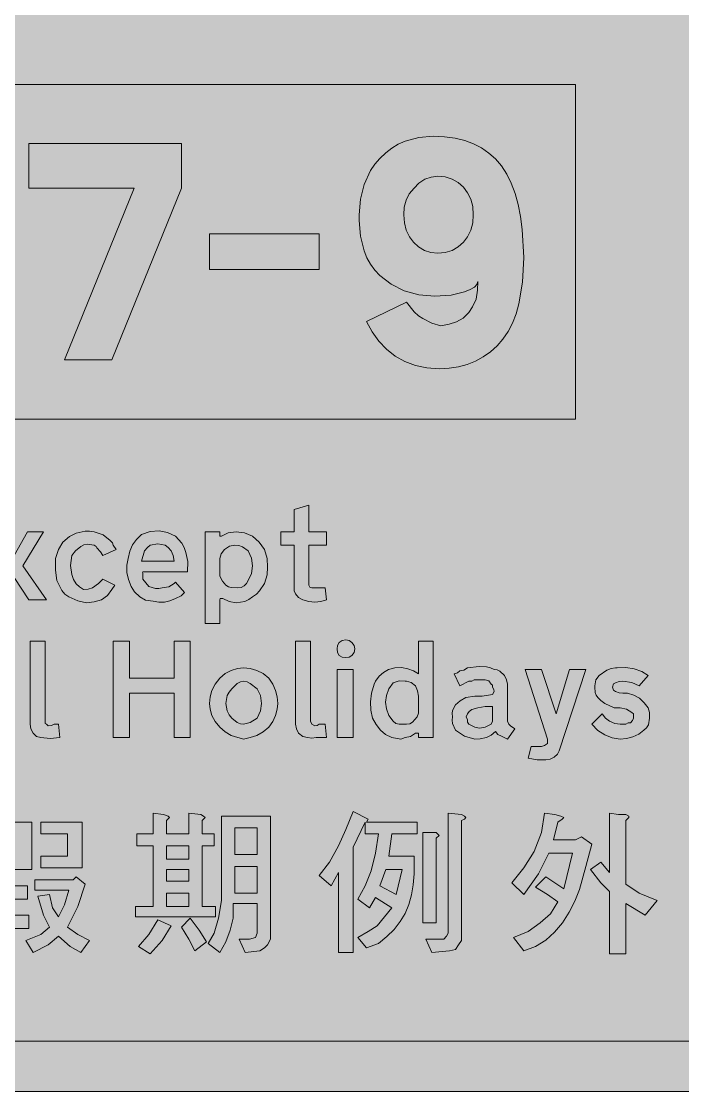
# Model space of a CAD drawing. Header units: metres. Extents: x 130 to 440, y 6 to 266.
# Drawn here: x 209.5 to 289.8, y 5.9 to 136 of the extents above; entities that cross this region are included whole.
import ezdxf

# ---------------------------------------------------------------- set-up
doc = ezdxf.new("R2010")
doc.units = ezdxf.units.M
for name, color, linetype, true_color in [('FILL_BLACK_000000', 7, 'Continuous', 0x000000), ('FILL_BLUE_0000FF', 7, 'Continuous', 0x0000ff), ('FILL_WHITE_FFFFFF', 7, 'Continuous', 0xffffff), ('STROKE_BLUE_0000FF', 7, 'Continuous', 0x0000ff), ('STROKE_WHITE_FFFFFF', 7, 'Continuous', 0xffffff)]:
    doc.layers.add(name, color=color, linetype=linetype, true_color=true_color)

msp = doc.modelspace()

# ---------------------------------------------------------------- hatches: boundary and pattern name
at = {"layer": 'FILL_BLACK_000000', "true_color": 0x000000}
h = msp.add_hatch(color=7, dxfattribs=at)
h.dxf.hatch_style = 1
h.paths.add_polyline_path([(223.2, 115.74), (210.42, 115.74), (210.42, 121.14), (228.96, 121.14), (228.96, 115.74), (220.5, 94.86), (214.74, 94.86), (223.2, 115.74)])
h = msp.add_hatch(color=7, dxfattribs=at)
h.dxf.hatch_style = 1
h.paths.add_polyline_path([(257.24, 100.69), (257.76, 100.23), (258.3, 99.9), (259.38, 99.32), (260.46, 99), (261.48, 99.18), (262.37, 99.47), (263.17, 99.94), (263.88, 100.62), (264.33, 101.3), (264.78, 102.24), (264.94, 103.32), (264.96, 104.4), (264.86, 104.03), (264.56, 103.7), (264.05, 103.41), (263.34, 103.14), (261.74, 102.74), (259.74, 102.6), (257.79, 102.77), (256.01, 103.25), (254.42, 104.04), (253.08, 105.12), (252.45, 105.77), (251.93, 106.49), (251.49, 107.27), (251.15, 108.11), (250.7, 109.9), (250.56, 111.78), (250.56, 112.5), (250.7, 114.38), (251.15, 116.19), (251.93, 117.87), (252.45, 118.63), (253.08, 119.34), (253.78, 120.02), (254.52, 120.6), (255.3, 121.06), (256.12, 121.43), (257.81, 121.9), (259.56, 122.04), (260.93, 121.98), (262.2, 121.81), (263.37, 121.52), (264.44, 121.12), (265.43, 120.61), (266.32, 119.99), (267.12, 119.27), (267.84, 118.44), (268.47, 117.44), (269.02, 116.32), (269.49, 115.08), (269.87, 113.74), (270.16, 112.28), (270.37, 110.72), (270.54, 107.28), (270.4, 104.32), (269.96, 101.66), (269.61, 100.45), (269.17, 99.33), (268.65, 98.31), (268.02, 97.38), (267.3, 96.55), (266.51, 95.83), (265.63, 95.21), (264.69, 94.7), (263.68, 94.3), (262.6, 94.01), (261.47, 93.84), (260.28, 93.78), (258.78, 93.88), (257.38, 94.17), (256.1, 94.65), (254.93, 95.31), (253.87, 96.14), (252.94, 97.12), (252.13, 98.26), (251.46, 99.54), (256.32, 101.88), (257.24, 100.69)])
h.paths.add_polyline_path([(258.53, 116.8), (257.82, 116.34), (257.22, 115.74), (256.64, 115.03), (256.25, 114.26), (256.03, 113.41), (255.96, 112.5), (256.04, 111.52), (256.28, 110.63), (256.65, 109.83), (257.15, 109.15), (257.76, 108.59), (258.47, 108.17), (259.25, 107.91), (260.1, 107.82), (261.01, 107.91), (261.84, 108.17), (262.57, 108.59), (263.21, 109.15), (263.72, 109.83), (264.1, 110.63), (264.34, 111.52), (264.42, 112.5), (264.34, 113.48), (264.1, 114.37), (263.72, 115.17), (263.21, 115.85), (262.57, 116.41), (261.84, 116.83), (261.01, 117.09), (260.1, 117.18), (259.3, 117.08), (258.53, 116.8)], flags=16)
h = msp.add_hatch(color=7, dxfattribs=at)
h.dxf.hatch_style = 1
h.paths.add_polyline_path([(245.7, 110.16), (245.7, 105.84), (232.38, 105.84), (232.38, 110.16), (245.7, 110.16)])
at = {"layer": 'FILL_BLUE_0000FF', "true_color": 0x0000ff}
h = msp.add_hatch(color=7, dxfattribs=at)
h.dxf.hatch_style = 1
h.paths.add_polyline_path([(427.32, 259.92), (428.4, 259.78), (429.48, 259.38), (430.12, 259.18), (430.7, 258.88), (431.64, 258.12), (432.5, 257.04), (433.08, 255.96), (433.29, 255.39), (433.4, 254.79), (433.44, 253.62), (433.44, 18.36), (433.34, 17.15), (433.01, 15.97), (432.45, 14.87), (431.64, 13.86), (430.7, 13.09), (430.12, 12.8), (429.48, 12.6), (428.4, 12.19), (427.32, 12.06), (142.02, 12.06), (140.91, 12.16), (139.79, 12.49), (138.7, 13.05), (137.7, 13.86), (136.85, 14.94), (136.26, 16.02), (136.01, 17.19), (135.9, 18.36), (135.9, 253.62), (136, 254.83), (136.33, 256), (136.89, 257.11), (137.7, 258.12), (138.7, 258.93), (139.79, 259.49), (140.91, 259.82), (142.02, 259.92), (427.32, 259.92)])
at = {"layer": 'FILL_WHITE_FFFFFF', "true_color": 0xffffff}
h = msp.add_hatch(color=7, dxfattribs=at)
h.dxf.hatch_style = 1
h.paths.add_polyline_path([(427.32, 266.04), (429.57, 265.86), (430.71, 265.58), (431.82, 265.14), (433, 264.67), (434.12, 264.06), (435.16, 263.32), (436.14, 262.44), (437.63, 260.44), (438.84, 258.3), (439.49, 255.96), (439.68, 254.81), (439.74, 253.62), (439.74, 18.36), (439.68, 17.17), (439.49, 16.02), (438.84, 13.68), (437.63, 11.54), (436.14, 9.54), (435.16, 8.66), (434.12, 7.92), (433, 7.31), (431.82, 6.84), (430.71, 6.4), (429.57, 6.12), (427.32, 5.94), (142.02, 5.94), (139.77, 6.12), (138.63, 6.4), (137.52, 6.84), (136.34, 7.31), (135.25, 7.92), (134.25, 8.66), (133.38, 9.54), (132.5, 10.52), (131.74, 11.54), (130.5, 13.68), (129.85, 16.02), (129.66, 17.17), (129.6, 18.36), (129.6, 253.62), (129.66, 254.81), (129.85, 255.96), (130.5, 258.3), (131.74, 260.44), (132.5, 261.46), (133.38, 262.44), (134.25, 263.32), (135.25, 264.06), (136.34, 264.67), (137.52, 265.14), (138.63, 265.58), (139.77, 265.86), (142.02, 266.04), (427.32, 266.04)])
h = msp.add_hatch(color=7, dxfattribs=at)
h.dxf.hatch_style = 1
h.paths.add_polyline_path([(276.84, 128.34), (276.84, 87.66), (163.62, 87.66), (163.62, 128.34), (276.84, 128.34)])
h = msp.add_hatch(color=7, dxfattribs=at)
h.dxf.hatch_style = 1
h.paths.add_polyline_path([(244.55, 67.25), (244.8, 67.14), (245.7, 67.14), (246.42, 67.14), (246.6, 65.7), (245.9, 65.5), (245.16, 65.43), (244.42, 65.5), (243.72, 65.7), (243.2, 65.99), (242.82, 66.42), (242.66, 66.8), (242.64, 67.32), (242.64, 72.36), (241.02, 72.36), (241.02, 73.98), (242.64, 73.98), (242.64, 76.68), (244.44, 77.22), (244.44, 73.98), (246.6, 73.98), (246.6, 72.36), (244.44, 72.36), (244.44, 67.5), (244.55, 67.25)])
h = msp.add_hatch(color=7, dxfattribs=at)
h.dxf.hatch_style = 1
h.paths.add_polyline_path([(208.62, 68.4), (206.64, 65.7), (204.48, 65.7), (207.36, 69.84), (204.84, 73.98), (207, 73.98), (208.62, 71.1), (210.24, 73.98), (212.22, 73.98), (209.7, 69.84), (212.58, 65.7), (210.42, 65.7), (208.62, 68.4)])
h = msp.add_hatch(color=7, dxfattribs=at)
h.dxf.hatch_style = 1
h.paths.add_polyline_path([(217.62, 66.98), (218.16, 67.14), (218.88, 67.68), (219.42, 68.22), (220.86, 67.5), (220.5, 66.96), (219.96, 66.24), (219.24, 65.7), (218.34, 65.45), (217.44, 65.34), (216.36, 65.57), (215.28, 66.06), (214.8, 66.39), (214.42, 66.85), (213.84, 68.04), (213.68, 69.32), (213.66, 70.74), (214.04, 71.8), (214.56, 72.72), (215.37, 73.4), (216.18, 73.8), (217.26, 74.03), (217.8, 74.05), (218.34, 73.98), (219.46, 73.58), (220.32, 72.9), (220.57, 72.63), (220.68, 72.36), (221.04, 71.82), (219.42, 71.1), (219.13, 71.55), (218.7, 72), (218.59, 72.18), (218.34, 72.36), (217.53, 72.47), (217.12, 72.39), (216.72, 72.18), (216.11, 71.64), (215.64, 71.1), (215.5, 69.86), (215.64, 68.76), (215.84, 68.15), (216.16, 67.66), (216.58, 67.27), (217.08, 66.96), (217.62, 66.98)])
h = msp.add_hatch(color=7, dxfattribs=at)
h.dxf.hatch_style = 1
h.paths.add_polyline_path([(225, 67.32), (225.81, 67.09), (226.21, 67.07), (226.62, 67.14), (227.41, 67.27), (228.06, 67.68), (228.24, 67.86), (229.32, 66.6), (228.91, 66.17), (228.24, 65.88), (227.57, 65.57), (226.89, 65.43), (226.21, 65.42), (225.54, 65.52), (224.59, 65.65), (223.92, 66.06), (223.24, 66.69), (222.84, 67.32), (222.51, 68.16), (222.32, 69.03), (222.31, 69.9), (222.48, 70.74), (222.68, 71.62), (223.02, 72.38), (223.49, 73.04), (224.1, 73.62), (225.18, 74), (226.24, 74.07), (227.26, 73.87), (228.24, 73.44), (229, 72.58), (229.3, 72.07), (229.5, 71.46), (229.72, 70.36), (229.68, 69.12), (224.28, 69.12), (224.21, 69.03), (224.28, 68.94), (224.28, 68.87), (224.28, 68.76), (224.28, 68.22), (225, 67.32)])
h.paths.add_polyline_path([(227.95, 71.08), (227.7, 71.64), (227.34, 72.07), (226.98, 72.36), (226.08, 72.49), (225.18, 72.36), (224.82, 72.07), (224.46, 71.64), (224.1, 70.38), (228.06, 70.38), (227.95, 71.08)], flags=16)
h = msp.add_hatch(color=7, dxfattribs=at)
h.dxf.hatch_style = 1
h.paths.add_polyline_path([(235.62, 73.98), (236.61, 73.85), (237.6, 73.44), (238.39, 72.7), (239.04, 71.82), (239.36, 70.74), (239.4, 69.66), (239.36, 68.74), (239.04, 67.68), (238.46, 66.8), (238.08, 66.39), (237.6, 66.06), (237.16, 65.72), (236.68, 65.5), (235.62, 65.34), (234.74, 65.48), (234, 65.88), (233.82, 65.88), (233.66, 65.86), (233.64, 65.7), (233.64, 62.82), (231.84, 62.82), (231.84, 73.98), (233.64, 73.98), (233.64, 73.44), (233.82, 73.44), (234.65, 73.85), (235.62, 73.98)])
h.paths.add_polyline_path([(233.64, 70.74), (233.64, 68.58), (233.93, 67.97), (234.36, 67.5), (234.66, 67.29), (235.01, 67.19), (235.8, 67.14), (236.2, 67.2), (236.57, 67.39), (236.86, 67.67), (237.06, 68.04), (237.47, 68.91), (237.6, 69.84), (237.47, 70.77), (237.06, 71.64), (236.39, 72.14), (235.95, 72.3), (235.44, 72.36), (234.81, 72.23), (234.18, 71.82), (233.78, 71.28), (233.64, 70.74)], flags=16)
h = msp.add_hatch(color=7, dxfattribs=at)
h.dxf.hatch_style = 1
h.paths.add_polyline_path([(210.6, 60.66), (212.4, 60.66), (212.4, 50.94), (212.4, 50.76), (212.42, 50.67), (212.58, 50.58), (212.76, 50.4), (213.19, 50.42), (213.48, 50.58), (214.02, 50.58), (214.2, 48.96), (213.03, 48.83), (211.86, 48.96), (211.34, 49.1), (210.96, 49.5), (210.65, 50.04), (210.6, 50.58), (210.6, 60.66)])
h = msp.add_hatch(color=7, dxfattribs=at)
h.dxf.hatch_style = 1
h.paths.add_polyline_path([(228.06, 54.36), (222.66, 54.36), (222.66, 48.96), (220.68, 48.96), (220.68, 60.66), (222.66, 60.66), (222.66, 56.16), (228.06, 56.16), (228.06, 60.66), (230.04, 60.66), (230.04, 48.96), (228.06, 48.96), (228.06, 54.36)])
h = msp.add_hatch(color=7, dxfattribs=at)
h.dxf.hatch_style = 1
h.paths.add_polyline_path([(242.82, 60.66), (244.62, 60.66), (244.62, 50.94), (244.8, 50.58), (245.16, 50.4), (245.43, 50.42), (245.7, 50.58), (246.42, 50.58), (246.6, 48.96), (245.34, 48.96), (244.8, 48.89), (244.26, 48.96), (243.72, 49.1), (243.18, 49.5), (242.93, 50.04), (242.82, 50.58), (242.82, 60.66)])
h = msp.add_hatch(color=7, dxfattribs=at)
h.dxf.hatch_style = 1
h.paths.add_polyline_path([(249.93, 59.29), (249.68, 58.95), (249.34, 58.75), (248.94, 58.68), (248.47, 58.75), (248.13, 58.95), (247.93, 59.29), (247.86, 59.76), (247.93, 60.16), (248.13, 60.5), (248.47, 60.75), (248.94, 60.84), (249.34, 60.75), (249.68, 60.5), (249.93, 60.16), (250.02, 59.76), (249.93, 59.29)])
h = msp.add_hatch(color=7, dxfattribs=at)
h.dxf.hatch_style = 1
h.paths.add_polyline_path([(256.14, 48.96), (255.6, 48.78), (254.52, 48.96), (253.77, 49.33), (253.15, 49.86), (252.62, 50.53), (252.18, 51.3), (251.98, 52.28), (251.93, 53.3), (252.05, 54.36), (252.36, 55.44), (252.54, 55.8), (252.98, 56.41), (253.51, 56.88), (254.13, 57.22), (254.88, 57.42), (255.68, 57.46), (256.46, 57.33), (257.16, 57.07), (257.76, 56.7), (257.76, 60.66), (259.56, 60.66), (259.56, 48.96), (257.76, 48.96), (257.76, 49.5), (257.58, 49.5), (257.4, 49.5), (256.77, 49.1), (256.14, 48.96)])
h.paths.add_polyline_path([(257.02, 50.83), (257.58, 51.48), (257.74, 51.93), (257.76, 52.38), (257.76, 54), (257.65, 54.63), (257.4, 55.26), (256.86, 55.67), (256.32, 55.8), (256.14, 55.8), (255.42, 55.85), (254.7, 55.62), (254.16, 54.9), (253.86, 54.09), (253.76, 53.28), (253.86, 52.47), (254.16, 51.66), (254.7, 50.94), (254.99, 50.69), (255.42, 50.58), (256.32, 50.58), (256.69, 50.64), (257.02, 50.83)], flags=16)
h = msp.add_hatch(color=7, dxfattribs=at)
h.dxf.hatch_style = 1
h.paths.add_polyline_path([(232.67, 54.7), (233.06, 55.45), (233.64, 56.16), (234.27, 56.74), (235.01, 57.13), (235.79, 57.35), (236.52, 57.42), (237.33, 57.35), (238.12, 57.13), (238.87, 56.74), (239.58, 56.16), (240.05, 55.45), (240.39, 54.7), (240.59, 53.91), (240.66, 53.1), (240.59, 52.4), (240.39, 51.66), (240.05, 50.92), (239.58, 50.22), (238.87, 49.64), (238.12, 49.23), (237.33, 48.95), (236.52, 48.78), (235.01, 49.23), (234.27, 49.64), (233.64, 50.22), (233.06, 50.92), (232.67, 51.66), (232.45, 52.4), (232.38, 53.1), (232.45, 53.91), (232.67, 54.7)])
h.paths.add_polyline_path([(235.73, 55.55), (235.08, 54.9), (234.74, 54.49), (234.52, 54.07), (234.36, 53.1), (234.52, 52.2), (234.74, 51.73), (235.08, 51.3), (235.73, 50.81), (236.12, 50.64), (236.52, 50.58), (237.33, 50.81), (238.14, 51.3), (238.55, 52.2), (238.68, 53.1), (238.55, 54.07), (238.14, 54.9), (237.33, 55.55), (236.93, 55.74), (236.52, 55.8), (236.12, 55.74), (235.73, 55.55)], flags=16)
h = msp.add_hatch(color=7, dxfattribs=at)
h.dxf.hatch_style = 1
h.paths.add_polyline_path([(249.84, 57.24), (249.84, 48.96), (247.86, 48.96), (247.86, 57.24), (249.84, 57.24)])
h = msp.add_hatch(color=7, dxfattribs=at)
h.dxf.hatch_style = 1
h.paths.add_polyline_path([(267.84, 49.14), (267.41, 49.34), (267.12, 49.68), (266.58, 49.25), (266.04, 48.96), (265.25, 48.8), (264.6, 48.78), (263.34, 49.14), (262.26, 49.86), (261.88, 50.67), (261.83, 51.08), (261.9, 51.48), (261.83, 51.88), (261.88, 52.27), (262.26, 52.92), (262.82, 53.44), (263.52, 53.82), (264.6, 54), (265.5, 54), (266.76, 54.18), (266.94, 54.54), (266.92, 54.81), (266.76, 55.08), (266.74, 55.33), (266.58, 55.44), (266.29, 55.85), (265.86, 55.98), (264.78, 55.98), (264.51, 55.96), (264.24, 55.8), (263.88, 55.8), (262.8, 55.26), (262.08, 56.7), (262.51, 56.81), (262.8, 57.06), (263.25, 57.17), (263.7, 57.42), (265.14, 57.6), (266.04, 57.56), (266.51, 57.45), (266.94, 57.24), (267.31, 57.18), (267.64, 57.02), (268.2, 56.52), (268.45, 55.98), (268.56, 55.44), (268.56, 54.54), (268.56, 53.64), (268.56, 50.94), (268.74, 50.58), (268.92, 50.4), (269.46, 50.04), (268.56, 48.78), (267.84, 49.14)])
h.paths.add_polyline_path([(265.86, 50.22), (266.58, 50.58), (266.76, 50.94), (266.76, 51.3), (266.76, 52.74), (265.86, 52.74), (264.96, 52.56), (264.24, 52.38), (263.9, 52.11), (263.7, 51.84), (263.57, 51.48), (263.7, 51.12), (263.72, 50.85), (263.88, 50.58), (264.6, 50.22), (265.16, 50.09), (265.86, 50.22)], flags=16)
h = msp.add_hatch(color=7, dxfattribs=at)
h.dxf.hatch_style = 1
h.paths.add_polyline_path([(273.42, 48.78), (270.72, 57.24), (272.7, 57.24), (274.5, 51.84), (276.12, 57.24), (278.1, 57.24), (274.86, 47.34), (274.63, 46.94), (274.25, 46.6), (273.77, 46.35), (273.24, 46.26), (272.16, 46.26), (271.08, 46.44), (271.44, 47.88), (272.52, 47.88), (272.7, 47.88), (273.06, 47.99), (273.42, 48.24), (273.42, 48.78)])
h = msp.add_hatch(color=7, dxfattribs=at)
h.dxf.hatch_style = 1
h.paths.add_polyline_path([(282.15, 54.38), (282.6, 54.36), (283.14, 54.36), (283.91, 54.13), (284.6, 53.73), (285.19, 53.2), (285.66, 52.56), (285.82, 52), (285.84, 51.3), (285.68, 50.51), (285.46, 50.16), (285.12, 49.86), (284.52, 49.39), (283.81, 49.05), (283.04, 48.85), (282.24, 48.78), (281.3, 48.91), (280.39, 49.28), (279.56, 49.84), (278.82, 50.58), (280.08, 51.84), (280.46, 51.32), (280.98, 50.94), (281.61, 50.69), (282.24, 50.58), (282.96, 50.58), (283.23, 50.74), (283.5, 50.76), (283.75, 51.03), (283.86, 51.3), (283.86, 51.84), (283.68, 52.02), (283.03, 52.43), (282.24, 52.56), (281.52, 52.56), (280.39, 53.12), (279.9, 53.45), (279.54, 53.82), (279.33, 54.12), (279.22, 54.45), (279.18, 55.08), (279.18, 55.26), (279.31, 55.96), (279.72, 56.52), (280.64, 57.17), (281.16, 57.36), (281.7, 57.42), (281.88, 57.42), (282.95, 57.46), (283.97, 57.31), (284.89, 56.99), (285.66, 56.52), (284.58, 55.26), (283.66, 55.67), (282.6, 55.8), (282.15, 55.78), (281.7, 55.62), (281.45, 55.49), (281.34, 55.08), (281.45, 54.74), (281.7, 54.54), (282.15, 54.38)])
h = msp.add_hatch(color=7, dxfattribs=at)
h.dxf.hatch_style = 1
h.paths.add_polyline_path([(227.34, 39.42), (227.52, 39.24), (227.16, 38.88), (227.16, 37.26), (229.86, 37.26), (229.86, 39.78), (231.3, 39.6), (231.66, 39.42), (231.84, 39.24), (231.66, 39.06), (231.48, 38.88), (231.48, 37.26), (232.92, 37.26), (232.92, 35.82), (231.48, 35.82), (231.48, 28.44), (233.1, 28.44), (233.1, 27.18), (223.38, 27.18), (223.38, 28.44), (225.54, 28.44), (225.54, 35.82), (223.56, 35.82), (223.56, 37.26), (225.54, 37.26), (225.54, 39.78), (226.8, 39.6), (227.34, 39.42)])
h.paths.add_polyline_path([(227.16, 31.5), (229.86, 31.5), (229.86, 32.94), (227.16, 32.94), (227.16, 31.5)], flags=16)
h.paths.add_polyline_path([(227.16, 30.06), (227.16, 28.44), (229.86, 28.44), (229.86, 30.06), (227.16, 30.06)], flags=16)
h.paths.add_polyline_path([(229.86, 35.82), (227.16, 35.82), (227.16, 34.2), (229.86, 34.2), (229.86, 35.82)], flags=16)
h = msp.add_hatch(color=7, dxfattribs=at)
h.dxf.hatch_style = 1
h.paths.add_polyline_path([(239.4, 23.76), (239.04, 23.4), (238.5, 23.04), (236.7, 22.86), (235.98, 24.48), (237.24, 24.48), (237.96, 24.66), (238.14, 25.2), (238.14, 28.8), (235.26, 28.8), (235.26, 27), (234.9, 25.56), (234.36, 24.12), (233.64, 22.86), (232.2, 23.94), (232.92, 25.2), (233.46, 27), (233.82, 29.16), (233.82, 39.42), (239.76, 39.42), (239.76, 24.48), (239.4, 23.76)])
h.paths.add_polyline_path([(235.44, 33.3), (235.44, 30.06), (238.14, 30.06), (238.14, 33.3), (235.44, 33.3)], flags=16)
h.paths.add_polyline_path([(238.14, 37.98), (235.44, 37.98), (235.44, 34.74), (238.14, 34.74), (238.14, 37.98)], flags=16)
h = msp.add_hatch(color=7, dxfattribs=at)
h.dxf.hatch_style = 1
h.paths.add_polyline_path([(248.04, 35.82), (248.94, 37.8), (249.84, 39.96), (251.64, 39.06), (251.46, 38.7), (257.58, 38.7), (257.58, 37.26), (254.52, 37.26), (254.16, 34.56), (257.22, 34.56), (257.22, 32.4), (257.13, 31.07), (256.92, 29.84), (256.6, 28.68), (256.14, 27.6), (255.55, 26.6), (254.82, 25.65), (253.93, 24.77), (252.9, 23.94), (251.46, 23.4), (250.38, 24.66), (251.64, 25.38), (252.72, 26.1), (253.62, 27.18), (254.52, 28.26), (252.54, 29.52), (251.82, 28.26), (250.38, 29.34), (251.28, 30.96), (252, 32.76), (252.54, 34.92), (252.9, 37.26), (251.28, 37.26), (251.28, 38.7), (249.84, 35.64), (249.84, 22.86), (248.04, 22.86), (248.04, 32.58), (247.14, 30.96), (245.7, 32.22), (246.96, 33.84), (248.04, 35.82)])
h.paths.add_polyline_path([(255.06, 29.88), (255.78, 32.94), (253.8, 32.94), (253.08, 30.96), (255.06, 29.88)], flags=16)
h = msp.add_hatch(color=7, dxfattribs=at)
h.dxf.hatch_style = 1
h.paths.add_polyline_path([(262.98, 39.6), (263.34, 39.42), (263.52, 39.24), (263.34, 39.06), (262.98, 38.88), (262.98, 24.3), (262.62, 23.76), (262.26, 23.22), (261.54, 23.04), (259.38, 22.86), (258.66, 24.48), (260.82, 24.48), (261.18, 24.84), (261.36, 25.2), (261.36, 39.78), (262.98, 39.6)])
h = msp.add_hatch(color=7, dxfattribs=at)
h.dxf.hatch_style = 1
h.paths.add_polyline_path([(275.04, 39.42), (275.4, 39.24), (275.22, 39.06), (274.68, 38.7), (274.14, 36.54), (276.84, 36.54), (277.56, 36.9), (278.82, 36), (278.1, 33.3), (277.31, 30.51), (276.74, 29.1), (276.06, 27.74), (275.25, 26.46), (274.3, 25.31), (273.22, 24.34), (271.98, 23.58), (270.54, 23.04), (269.28, 24.66), (271.08, 25.38), (272.52, 26.46), (273.78, 27.54), (274.68, 28.98), (273.42, 29.88), (271.98, 30.78), (273.24, 32.04), (275.4, 30.6), (276.48, 34.92), (273.6, 34.92), (272.34, 32.4), (270.54, 29.88), (269.1, 31.32), (270.54, 33.12), (271.8, 35.1), (272.7, 37.44), (273.06, 39.78), (274.32, 39.6), (275.04, 39.42)])
h = msp.add_hatch(color=7, dxfattribs=at)
h.dxf.hatch_style = 1
h.paths.add_polyline_path([(282.96, 39.6), (283.32, 39.42), (283.32, 39.24), (282.96, 38.88), (282.96, 31.14), (284.58, 30.06), (286.74, 29.16), (285.3, 27.36), (282.96, 28.8), (282.96, 22.68), (280.98, 22.68), (280.98, 30.24), (279.9, 31.32), (278.64, 32.94), (279.9, 33.84), (280.98, 32.58), (280.98, 39.78), (282.06, 39.6), (282.96, 39.6)])
h = msp.add_hatch(color=7, dxfattribs=at)
h.dxf.hatch_style = 1
h.paths.add_polyline_path([(210.78, 32.94), (207.36, 32.94), (207.36, 30.96), (210.24, 30.96), (210.24, 29.34), (207.36, 29.34), (207.36, 27.36), (210.42, 27.36), (210.42, 25.74), (207.36, 25.74), (207.36, 22.86), (205.74, 22.86), (205.74, 38.7), (210.78, 38.7), (210.78, 32.94)])
h.paths.add_polyline_path([(208.98, 37.26), (207.36, 37.26), (207.36, 34.56), (208.98, 34.56), (208.98, 37.26)], flags=16)
h = msp.add_hatch(color=7, dxfattribs=at)
h.dxf.hatch_style = 1
h.paths.add_polyline_path([(216.9, 38.7), (216.9, 33.12), (211.86, 33.12), (211.86, 34.56), (215.1, 34.56), (215.1, 37.26), (211.86, 37.26), (211.86, 38.7), (216.9, 38.7)])
h = msp.add_hatch(color=7, dxfattribs=at)
h.dxf.hatch_style = 1
h.paths.add_polyline_path([(259.92, 37.44), (260.28, 37.08), (259.92, 36.72), (259.92, 26.46), (258.3, 26.46), (258.3, 37.44), (259.92, 37.44)])
h = msp.add_hatch(color=7, dxfattribs=at)
h.dxf.hatch_style = 1
h.paths.add_polyline_path([(215.82, 31.68), (216.18, 32.04), (217.26, 31.14), (216.36, 28.44), (215.1, 25.92), (216.36, 25.02), (217.8, 24.3), (216.72, 22.86), (215.46, 23.58), (214.02, 24.84), (212.76, 23.76), (210.96, 22.86), (210.06, 24.3), (211.86, 25.02), (212.94, 25.92), (212.22, 27.36), (211.5, 29.7), (212.94, 29.88), (213.3, 28.26), (214.02, 27.18), (214.74, 28.62), (215.28, 30.42), (211.14, 30.42), (211.14, 31.68), (215.82, 31.68)])
h = msp.add_hatch(color=7, dxfattribs=at)
h.dxf.hatch_style = 1
h.paths.add_polyline_path([(225, 25.02), (226.08, 26.82), (227.7, 26.1), (226.62, 24.3), (225.18, 22.68), (223.74, 23.58), (225, 25.02)])
h = msp.add_hatch(color=7, dxfattribs=at)
h.dxf.hatch_style = 1
h.paths.add_polyline_path([(231.12, 25.56), (232.02, 24.12), (230.58, 23.04), (229.86, 24.48), (228.96, 25.92), (230.04, 27), (231.12, 25.56)])

# ---------------------------------------------------------------- linework, layer by layer
at = {"layer": 'FILL_BLACK_000000', "lineweight": 0, "true_color": 0x000000}
for points in [[(223.2, 115.74), (210.42, 115.74), (210.42, 121.14), (228.96, 121.14), (228.96, 115.74), (220.5, 94.86), (214.74, 94.86)], [(257.24, 100.69), (257.76, 100.23), (258.3, 99.9), (259.38, 99.32), (260.46, 99), (261.48, 99.18), (262.37, 99.47), (263.17, 99.94), (263.88, 100.62), (264.33, 101.3), (264.78, 102.24), (264.94, 103.32), (264.96, 104.4), (264.86, 104.03), (264.56, 103.7), (264.05, 103.41), (263.34, 103.14), (261.74, 102.74), (259.74, 102.6), (257.79, 102.77), (256.01, 103.25), (254.42, 104.04), (253.08, 105.12), (252.45, 105.77), (251.93, 106.49), (251.49, 107.27), (251.15, 108.11), (250.7, 109.9), (250.56, 111.78), (250.56, 112.5), (250.7, 114.38), (251.15, 116.19), (251.93, 117.87), (252.45, 118.63), (253.08, 119.34), (253.78, 120.02), (254.52, 120.6), (255.3, 121.06), (256.12, 121.43), (257.81, 121.9), (259.56, 122.04), (260.93, 121.98), (262.2, 121.81), (263.37, 121.52), (264.44, 121.12), (265.43, 120.61), (266.32, 119.99), (267.12, 119.27), (267.84, 118.44), (268.47, 117.44), (269.02, 116.32), (269.49, 115.08), (269.87, 113.74), (270.16, 112.28), (270.37, 110.72), (270.54, 107.28), (270.4, 104.32), (269.96, 101.66), (269.61, 100.45), (269.17, 99.33), (268.65, 98.31), (268.02, 97.38), (267.3, 96.55), (266.51, 95.83), (265.63, 95.21), (264.69, 94.7), (263.68, 94.3), (262.6, 94.01), (261.47, 93.84), (260.28, 93.78), (258.78, 93.88), (257.38, 94.17), (256.1, 94.65), (254.93, 95.31), (253.87, 96.14), (252.94, 97.12), (252.13, 98.26), (251.46, 99.54), (256.32, 101.88)], [(258.53, 116.8), (257.82, 116.34), (257.22, 115.74), (256.64, 115.03), (256.25, 114.26), (256.03, 113.41), (255.96, 112.5), (256.04, 111.52), (256.28, 110.63), (256.65, 109.83), (257.15, 109.15), (257.76, 108.59), (258.47, 108.17), (259.25, 107.91), (260.1, 107.82), (261.01, 107.91), (261.84, 108.17), (262.57, 108.59), (263.21, 109.15), (263.72, 109.83), (264.1, 110.63), (264.34, 111.52), (264.42, 112.5), (264.34, 113.48), (264.1, 114.37), (263.72, 115.17), (263.21, 115.85), (262.57, 116.41), (261.84, 116.83), (261.01, 117.09), (260.1, 117.18), (259.3, 117.08)], [(245.7, 110.16), (245.7, 105.84), (232.38, 105.84), (232.38, 110.16)]]:
    msp.add_lwpolyline(points, close=True, dxfattribs=at)
at = {"layer": 'FILL_BLUE_0000FF', "lineweight": 0, "true_color": 0x0000ff}
msp.add_lwpolyline([(427.32, 12.06), (142.02, 12.06), (140.91, 12.16), (139.79, 12.49), (138.7, 13.05), (137.7, 13.86), (136.85, 14.94), (136.26, 16.02), (136.01, 17.19), (135.9, 18.36), (135.9, 253.62), (136, 254.83), (136.33, 256), (136.89, 257.11), (137.7, 258.12), (138.7, 258.93), (139.79, 259.49), (140.91, 259.82), (142.02, 259.92), (427.32, 259.92)], dxfattribs=at)
at = {"layer": 'FILL_WHITE_FFFFFF', "lineweight": 0, "true_color": 0xffffff}
msp.add_lwpolyline([(427.32, 5.94), (142.02, 5.94), (139.77, 6.12), (138.63, 6.4), (137.52, 6.84), (136.34, 7.31), (135.25, 7.92), (134.25, 8.66), (133.38, 9.54), (132.5, 10.52), (131.74, 11.54), (130.5, 13.68), (129.85, 16.02), (129.66, 17.17), (129.6, 18.36), (129.6, 253.62)], dxfattribs=at)
at = {"layer": 'FILL_WHITE_FFFFFF', "lineweight": 0, "true_color": 0x0000ff}
msp.add_lwpolyline([(276.84, 128.34), (276.84, 87.66), (163.62, 87.66), (163.62, 128.34)], close=True, dxfattribs=at)
at = {"layer": 'FILL_WHITE_FFFFFF', "lineweight": 0, "true_color": 0xffffff}
for points in [[(244.55, 67.25), (244.8, 67.14), (245.7, 67.14), (246.42, 67.14), (246.6, 65.7), (245.9, 65.5), (245.16, 65.43), (244.42, 65.5), (243.72, 65.7), (243.2, 65.99), (242.82, 66.42), (242.66, 66.8), (242.64, 67.32), (242.64, 72.36), (241.02, 72.36), (241.02, 73.98), (242.64, 73.98), (242.64, 76.68), (244.44, 77.22), (244.44, 73.98), (246.6, 73.98), (246.6, 72.36), (244.44, 72.36), (244.44, 67.5)], [(208.62, 68.4), (206.64, 65.7), (204.48, 65.7), (207.36, 69.84), (204.84, 73.98), (207, 73.98), (208.62, 71.1), (210.24, 73.98), (212.22, 73.98), (209.7, 69.84), (212.58, 65.7), (210.42, 65.7)], [(217.62, 66.98), (218.16, 67.14), (218.88, 67.68), (219.42, 68.22), (220.86, 67.5), (220.5, 66.96), (219.96, 66.24), (219.24, 65.7), (218.34, 65.45), (217.44, 65.34), (216.36, 65.57), (215.28, 66.06), (214.8, 66.39), (214.42, 66.85), (213.84, 68.04), (213.68, 69.32), (213.66, 70.74), (214.04, 71.8), (214.56, 72.72), (215.37, 73.4), (216.18, 73.8), (217.26, 74.03), (217.8, 74.05), (218.34, 73.98), (219.46, 73.58), (220.32, 72.9), (220.57, 72.63), (220.68, 72.36), (221.04, 71.82), (219.42, 71.1), (219.13, 71.55), (218.7, 72), (218.59, 72.18), (218.34, 72.36), (217.53, 72.47), (217.12, 72.39), (216.72, 72.18), (216.11, 71.64), (215.64, 71.1), (215.5, 69.86), (215.64, 68.76), (215.84, 68.15), (216.16, 67.66), (216.58, 67.27), (217.08, 66.96)], [(225, 67.32), (225.81, 67.09), (226.21, 67.07), (226.62, 67.14), (227.41, 67.27), (228.06, 67.68), (228.24, 67.86), (229.32, 66.6), (228.91, 66.17), (228.24, 65.88), (227.57, 65.57), (226.89, 65.43), (226.21, 65.42), (225.54, 65.52), (224.59, 65.65), (223.92, 66.06), (223.24, 66.69), (222.84, 67.32), (222.51, 68.16), (222.32, 69.03), (222.31, 69.9), (222.48, 70.74), (222.68, 71.62), (223.02, 72.38), (223.49, 73.04), (224.1, 73.62), (225.18, 74), (226.24, 74.07), (227.26, 73.87), (228.24, 73.44), (229, 72.58), (229.3, 72.07), (229.5, 71.46), (229.72, 70.36), (229.68, 69.12), (224.28, 69.12), (224.21, 69.03), (224.28, 68.94), (224.28, 68.87), (224.28, 68.76), (224.28, 68.22)], [(235.62, 73.98), (236.61, 73.85), (237.6, 73.44), (238.39, 72.7), (239.04, 71.82), (239.36, 70.74), (239.4, 69.66), (239.36, 68.74), (239.04, 67.68), (238.46, 66.8), (238.08, 66.39), (237.6, 66.06), (237.16, 65.72), (236.68, 65.5), (235.62, 65.34), (234.74, 65.48), (234, 65.88), (233.82, 65.88), (233.66, 65.86), (233.64, 65.7), (233.64, 62.82), (231.84, 62.82), (231.84, 73.98), (233.64, 73.98), (233.64, 73.44), (233.82, 73.44), (234.65, 73.85)], [(227.95, 71.08), (227.7, 71.64), (227.34, 72.07), (226.98, 72.36), (226.08, 72.49), (225.18, 72.36), (224.82, 72.07), (224.46, 71.64), (224.1, 70.38), (228.06, 70.38)], [(233.64, 70.74), (233.64, 68.58), (233.93, 67.97), (234.36, 67.5), (234.66, 67.29), (235.01, 67.19), (235.8, 67.14), (236.2, 67.2), (236.57, 67.39), (236.86, 67.67), (237.06, 68.04), (237.47, 68.91), (237.6, 69.84), (237.47, 70.77), (237.06, 71.64), (236.39, 72.14), (235.95, 72.3), (235.44, 72.36), (234.81, 72.23), (234.18, 71.82), (233.78, 71.28)], [(210.6, 60.66), (212.4, 60.66), (212.4, 50.94), (212.4, 50.76), (212.42, 50.67), (212.58, 50.58), (212.76, 50.4), (213.19, 50.42), (213.48, 50.58), (214.02, 50.58), (214.2, 48.96), (213.03, 48.83), (211.86, 48.96), (211.34, 49.1), (210.96, 49.5), (210.65, 50.04), (210.6, 50.58)], [(228.06, 54.36), (222.66, 54.36), (222.66, 48.96), (220.68, 48.96), (220.68, 60.66), (222.66, 60.66), (222.66, 56.16), (228.06, 56.16), (228.06, 60.66), (230.04, 60.66), (230.04, 48.96), (228.06, 48.96)], [(242.82, 60.66), (244.62, 60.66), (244.62, 50.94), (244.8, 50.58), (245.16, 50.4), (245.43, 50.42), (245.7, 50.58), (246.42, 50.58), (246.6, 48.96), (245.34, 48.96), (244.8, 48.89), (244.26, 48.96), (243.72, 49.1), (243.18, 49.5), (242.93, 50.04), (242.82, 50.58)], [(249.93, 59.29), (249.68, 58.95), (249.34, 58.75), (248.94, 58.68), (248.47, 58.75), (248.13, 58.95), (247.93, 59.29), (247.86, 59.76), (247.93, 60.16), (248.13, 60.5), (248.47, 60.75), (248.94, 60.84), (249.34, 60.75), (249.68, 60.5), (249.93, 60.16), (250.02, 59.76)], [(256.14, 48.96), (255.6, 48.78), (254.52, 48.96), (253.77, 49.33), (253.15, 49.86), (252.62, 50.53), (252.18, 51.3), (251.98, 52.28), (251.93, 53.3), (252.05, 54.36), (252.36, 55.44), (252.54, 55.8), (252.98, 56.41), (253.51, 56.88), (254.13, 57.22), (254.88, 57.42), (255.68, 57.46), (256.46, 57.33), (257.16, 57.07), (257.76, 56.7), (257.76, 60.66), (259.56, 60.66), (259.56, 48.96), (257.76, 48.96), (257.76, 49.5), (257.58, 49.5), (257.4, 49.5), (256.77, 49.1)], [(232.67, 54.7), (233.06, 55.45), (233.64, 56.16), (234.27, 56.74), (235.01, 57.13), (235.79, 57.35), (236.52, 57.42), (237.33, 57.35), (238.12, 57.13), (238.87, 56.74), (239.58, 56.16), (240.05, 55.45), (240.39, 54.7), (240.59, 53.91), (240.66, 53.1), (240.59, 52.4), (240.39, 51.66), (240.05, 50.92), (239.58, 50.22), (238.87, 49.64), (238.12, 49.23), (237.33, 48.95), (236.52, 48.78), (235.01, 49.23), (234.27, 49.64), (233.64, 50.22), (233.06, 50.92), (232.67, 51.66), (232.45, 52.4), (232.38, 53.1), (232.45, 53.91)], [(249.84, 57.24), (249.84, 48.96), (247.86, 48.96), (247.86, 57.24)], [(267.84, 49.14), (267.41, 49.34), (267.12, 49.68), (266.58, 49.25), (266.04, 48.96), (265.25, 48.8), (264.6, 48.78), (263.34, 49.14), (262.26, 49.86), (261.88, 50.67), (261.83, 51.08), (261.9, 51.48), (261.83, 51.88), (261.88, 52.27), (262.26, 52.92), (262.82, 53.44), (263.52, 53.82), (264.6, 54), (265.5, 54), (266.76, 54.18), (266.94, 54.54), (266.92, 54.81), (266.76, 55.08), (266.74, 55.33), (266.58, 55.44), (266.29, 55.85), (265.86, 55.98), (264.78, 55.98), (264.51, 55.96), (264.24, 55.8), (263.88, 55.8), (262.8, 55.26), (262.08, 56.7), (262.51, 56.81), (262.8, 57.06), (263.25, 57.17), (263.7, 57.42), (265.14, 57.6), (266.04, 57.56), (266.51, 57.45), (266.94, 57.24), (267.31, 57.18), (267.64, 57.02), (268.2, 56.52), (268.45, 55.98), (268.56, 55.44), (268.56, 54.54), (268.56, 53.64), (268.56, 50.94), (268.74, 50.58), (268.92, 50.4), (269.46, 50.04), (268.56, 48.78)], [(273.42, 48.78), (270.72, 57.24), (272.7, 57.24), (274.5, 51.84), (276.12, 57.24), (278.1, 57.24), (274.86, 47.34), (274.63, 46.94), (274.25, 46.6), (273.77, 46.35), (273.24, 46.26), (272.16, 46.26), (271.08, 46.44), (271.44, 47.88), (272.52, 47.88), (272.7, 47.88), (273.06, 47.99), (273.42, 48.24)], [(282.15, 54.38), (282.6, 54.36), (283.14, 54.36), (283.91, 54.13), (284.6, 53.73), (285.19, 53.2), (285.66, 52.56), (285.82, 52), (285.84, 51.3), (285.68, 50.51), (285.46, 50.16), (285.12, 49.86), (284.52, 49.39), (283.81, 49.05), (283.04, 48.85), (282.24, 48.78), (281.3, 48.91), (280.39, 49.28), (279.56, 49.84), (278.82, 50.58), (280.08, 51.84), (280.46, 51.32), (280.98, 50.94), (281.61, 50.69), (282.24, 50.58), (282.96, 50.58), (283.23, 50.74), (283.5, 50.76), (283.75, 51.03), (283.86, 51.3), (283.86, 51.84), (283.68, 52.02), (283.03, 52.43), (282.24, 52.56), (281.52, 52.56), (280.39, 53.12), (279.9, 53.45), (279.54, 53.82), (279.33, 54.12), (279.22, 54.45), (279.18, 55.08), (279.18, 55.26), (279.31, 55.96), (279.72, 56.52), (280.64, 57.17), (281.16, 57.36), (281.7, 57.42), (281.88, 57.42), (282.95, 57.46), (283.97, 57.31), (284.89, 56.99), (285.66, 56.52), (284.58, 55.26), (283.66, 55.67), (282.6, 55.8), (282.15, 55.78), (281.7, 55.62), (281.45, 55.49), (281.34, 55.08), (281.45, 54.74), (281.7, 54.54)], [(235.73, 55.55), (235.08, 54.9), (234.74, 54.49), (234.52, 54.07), (234.36, 53.1), (234.52, 52.2), (234.74, 51.73), (235.08, 51.3), (235.73, 50.81), (236.12, 50.64), (236.52, 50.58), (237.33, 50.81), (238.14, 51.3), (238.55, 52.2), (238.68, 53.1), (238.55, 54.07), (238.14, 54.9), (237.33, 55.55), (236.93, 55.74), (236.52, 55.8), (236.12, 55.74)], [(257.02, 50.83), (257.58, 51.48), (257.74, 51.93), (257.76, 52.38), (257.76, 54), (257.65, 54.63), (257.4, 55.26), (256.86, 55.67), (256.32, 55.8), (256.14, 55.8), (255.42, 55.85), (254.7, 55.62), (254.16, 54.9), (253.86, 54.09), (253.76, 53.28), (253.86, 52.47), (254.16, 51.66), (254.7, 50.94), (254.99, 50.69), (255.42, 50.58), (256.32, 50.58), (256.69, 50.64)], [(265.86, 50.22), (266.58, 50.58), (266.76, 50.94), (266.76, 51.3), (266.76, 52.74), (265.86, 52.74), (264.96, 52.56), (264.24, 52.38), (263.9, 52.11), (263.7, 51.84), (263.57, 51.48), (263.7, 51.12), (263.72, 50.85), (263.88, 50.58), (264.6, 50.22), (265.16, 50.09)], [(227.34, 39.42), (227.52, 39.24), (227.16, 38.88), (227.16, 37.26), (229.86, 37.26), (229.86, 39.78), (231.3, 39.6), (231.66, 39.42), (231.84, 39.24), (231.66, 39.06), (231.48, 38.88), (231.48, 37.26), (232.92, 37.26), (232.92, 35.82), (231.48, 35.82), (231.48, 28.44), (233.1, 28.44), (233.1, 27.18), (223.38, 27.18), (223.38, 28.44), (225.54, 28.44), (225.54, 35.82), (223.56, 35.82), (223.56, 37.26), (225.54, 37.26), (225.54, 39.78), (226.8, 39.6)], [(239.4, 23.76), (239.04, 23.4), (238.5, 23.04), (236.7, 22.86), (235.98, 24.48), (237.24, 24.48), (237.96, 24.66), (238.14, 25.2), (238.14, 28.8), (235.26, 28.8), (235.26, 27), (234.9, 25.56), (234.36, 24.12), (233.64, 22.86), (232.2, 23.94), (232.92, 25.2), (233.46, 27), (233.82, 29.16), (233.82, 39.42), (239.76, 39.42), (239.76, 24.48)], [(248.04, 35.82), (248.94, 37.8), (249.84, 39.96), (251.64, 39.06), (251.46, 38.7), (257.58, 38.7), (257.58, 37.26), (254.52, 37.26), (254.16, 34.56), (257.22, 34.56), (257.22, 32.4), (257.13, 31.07), (256.92, 29.84), (256.6, 28.68), (256.14, 27.6), (255.55, 26.6), (254.82, 25.65), (253.93, 24.77), (252.9, 23.94), (251.46, 23.4), (250.38, 24.66), (251.64, 25.38), (252.72, 26.1), (253.62, 27.18), (254.52, 28.26), (252.54, 29.52), (251.82, 28.26), (250.38, 29.34), (251.28, 30.96), (252, 32.76), (252.54, 34.92), (252.9, 37.26), (251.28, 37.26), (251.28, 38.7), (249.84, 35.64), (249.84, 22.86), (248.04, 22.86), (248.04, 32.58), (247.14, 30.96), (245.7, 32.22), (246.96, 33.84)], [(262.98, 39.6), (263.34, 39.42), (263.52, 39.24), (263.34, 39.06), (262.98, 38.88), (262.98, 24.3), (262.62, 23.76), (262.26, 23.22), (261.54, 23.04), (259.38, 22.86), (258.66, 24.48), (260.82, 24.48), (261.18, 24.84), (261.36, 25.2), (261.36, 39.78)], [(275.04, 39.42), (275.4, 39.24), (275.22, 39.06), (274.68, 38.7), (274.14, 36.54), (276.84, 36.54), (277.56, 36.9), (278.82, 36), (278.1, 33.3), (277.31, 30.51), (276.74, 29.1), (276.06, 27.74), (275.25, 26.46), (274.3, 25.31), (273.22, 24.34), (271.98, 23.58), (270.54, 23.04), (269.28, 24.66), (271.08, 25.38), (272.52, 26.46), (273.78, 27.54), (274.68, 28.98), (273.42, 29.88), (271.98, 30.78), (273.24, 32.04), (275.4, 30.6), (276.48, 34.92), (273.6, 34.92), (272.34, 32.4), (270.54, 29.88), (269.1, 31.32), (270.54, 33.12), (271.8, 35.1), (272.7, 37.44), (273.06, 39.78), (274.32, 39.6)], [(282.96, 39.6), (283.32, 39.42), (283.32, 39.24), (282.96, 38.88), (282.96, 31.14), (284.58, 30.06), (286.74, 29.16), (285.3, 27.36), (282.96, 28.8), (282.96, 22.68), (280.98, 22.68), (280.98, 30.24), (279.9, 31.32), (278.64, 32.94), (279.9, 33.84), (280.98, 32.58), (280.98, 39.78), (282.06, 39.6)], [(210.78, 32.94), (207.36, 32.94), (207.36, 30.96), (210.24, 30.96), (210.24, 29.34), (207.36, 29.34), (207.36, 27.36), (210.42, 27.36), (210.42, 25.74), (207.36, 25.74), (207.36, 22.86), (205.74, 22.86), (205.74, 38.7), (210.78, 38.7)], [(216.9, 38.7), (216.9, 33.12), (211.86, 33.12), (211.86, 34.56), (215.1, 34.56), (215.1, 37.26), (211.86, 37.26), (211.86, 38.7)], [(238.14, 37.98), (235.44, 37.98), (235.44, 34.74), (238.14, 34.74)], [(259.92, 37.44), (260.28, 37.08), (259.92, 36.72), (259.92, 26.46), (258.3, 26.46), (258.3, 37.44)], [(229.86, 35.82), (227.16, 35.82), (227.16, 34.2), (229.86, 34.2)], [(227.16, 31.5), (229.86, 31.5), (229.86, 32.94), (227.16, 32.94)], [(235.44, 33.3), (235.44, 30.06), (238.14, 30.06), (238.14, 33.3)], [(255.06, 29.88), (255.78, 32.94), (253.8, 32.94), (253.08, 30.96)], [(215.82, 31.68), (216.18, 32.04), (217.26, 31.14), (216.36, 28.44), (215.1, 25.92), (216.36, 25.02), (217.8, 24.3), (216.72, 22.86), (215.46, 23.58), (214.02, 24.84), (212.76, 23.76), (210.96, 22.86), (210.06, 24.3), (211.86, 25.02), (212.94, 25.92), (212.22, 27.36), (211.5, 29.7), (212.94, 29.88), (213.3, 28.26), (214.02, 27.18), (214.74, 28.62), (215.28, 30.42), (211.14, 30.42), (211.14, 31.68)], [(227.16, 30.06), (227.16, 28.44), (229.86, 28.44), (229.86, 30.06)], [(225, 25.02), (226.08, 26.82), (227.7, 26.1), (226.62, 24.3), (225.18, 22.68), (223.74, 23.58)], [(231.12, 25.56), (232.02, 24.12), (230.58, 23.04), (229.86, 24.48), (228.96, 25.92), (230.04, 27)]]:
    msp.add_lwpolyline(points, close=True, dxfattribs=at)
at = {"layer": 'STROKE_BLUE_0000FF', "lineweight": 0, "true_color": 0x0000ff}
msp.add_lwpolyline([(427.32, 5.94), (142.02, 5.94)], dxfattribs=at)
at = {"layer": 'STROKE_WHITE_FFFFFF', "lineweight": 0, "true_color": 0xffffff}
for points in [[(233.64, 73.98), (233.64, 73.62)], [(230.04, 48.96), (228.06, 48.96), (230.04, 48.96)]]:
    msp.add_lwpolyline(points, dxfattribs=at)

doc.saveas('drawing.dxf')
